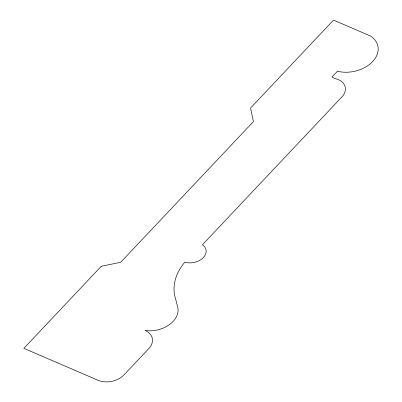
<?xml version="1.0" encoding="UTF-8"?>
<svg xmlns="http://www.w3.org/2000/svg" width="402" height="402" viewBox="0 0 402 402"><rect width="100%" height="100%" fill="white"/><g stroke="black" fill="none" stroke-linecap="round" stroke-linejoin="round"><path stroke-width="0.6" d="M101.279 266.28L23.859 348.338L98.053 380.277A18.698 13.08 -11.5 0 0 123.952 374.94L148.835 348.564A18.698 13.08 -11.5 0 0 145.057 330.454L149.258 330.861A25.371 17.748 -11.5 0 0 177.518 306.435L175.724 299.374A66.064 46.22 -11.5 0 1 184.87 262.134A14.306 10.01 -11.5 0 0 203.05 257.893A14.306 10.01 -11.5 0 0 202.432 244.763L341.263 97.606A17.929 12.542 -11.5 0 0 335.63 78.697L331.921 77.099L337.449 71.239A28.512 19.949 -11.5 0 0 372.589 61.637A28.512 19.949 -11.5 0 0 370.629 36.069L333.529 20.1L250.582 108.022L253.416 121.605L120.7 262.275L101.279 266.28"/></g></svg>
